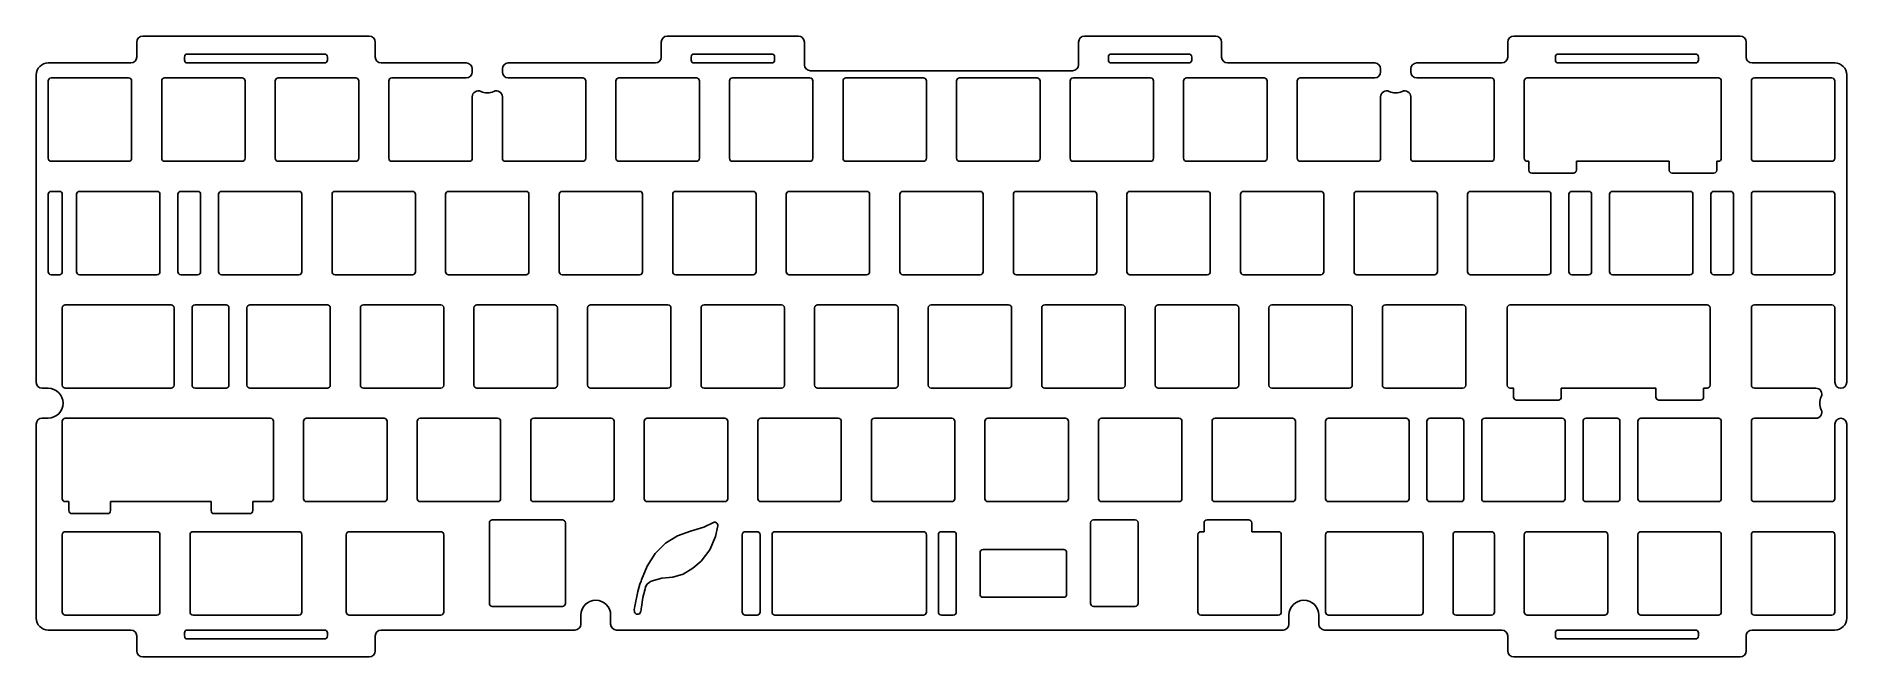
# Model space of a CAD drawing. Header units: millimetres. Extents: x 0 to 304, y -213 to -109.
import ezdxf

# ---------------------------------------------------------------- set-up
doc = ezdxf.new("R2010")
doc.units = ezdxf.units.MM

msp = doc.modelspace()

# ---------------------------------------------------------------- linework, layer by layer
at = {"color": 7, "linetype": 'Continuous', "lineweight": 25}
for p, q in [((55.87, -108.58), (17.87, -108.58)), ((127.87, -108.58), (105.87, -108.58)), ((197.87, -108.58), (175.87, -108.58)), ((285.87, -108.58), (247.87, -108.58)), ((16.87, -109.58), (16.87, -112.08)), ((24.87, -112.08), (24.87, -112.58)), ((48.37, -111.58), (25.37, -111.58)), ((48.87, -112.58), (48.87, -112.08)), ((56.87, -112.08), (56.87, -109.58)), ((104.87, -109.58), (104.87, -112.08)), ((109.87, -112.08), (109.87, -112.58)), ((123.37, -111.58), (110.37, -111.58)), ((123.87, -112.58), (123.87, -112.08)), ((128.87, -113.38), (128.87, -109.58)), ((174.87, -109.58), (174.87, -113.38)), ((179.87, -112.08), (179.87, -112.58)), ((193.37, -111.58), (180.37, -111.58)), ((193.87, -112.58), (193.87, -112.08)), ((198.87, -112.08), (198.87, -109.58)), ((246.87, -109.58), (246.87, -112.08)), ((254.87, -112.08), (254.87, -112.58)), ((278.37, -111.58), (255.37, -111.58)), ((278.87, -112.58), (278.87, -112.08)), ((286.87, -112.08), (286.87, -109.58)), ((0, -115.08), (0, -166.7)), ((15.87, -113.08), (2, -113.08)), ((25.37, -113.08), (48.37, -113.08)), ((72.15, -113.08), (57.87, -113.08)), ((73.15, -114.08), (73.15, -114.58)), ((78.2, -114.58), (78.2, -114.08)), ((103.87, -113.08), (79.2, -113.08)), ((110.37, -113.08), (123.37, -113.08)), ((173.87, -114.38), (129.87, -114.38)), ((180.37, -113.08), (193.37, -113.08)), ((224.55, -113.08), (199.87, -113.08)), ((225.55, -114.08), (225.55, -114.58)), ((230.6, -114.58), (230.6, -114.08)), ((245.87, -113.08), (231.6, -113.08)), ((255.37, -113.08), (278.37, -113.08)), ((301.75, -113.08), (287.87, -113.08)), ((303.75, -166.68), (303.75, -115.08)), ((2, -116.08), (2, -129.08)), ((15.5, -115.58), (2.5, -115.58)), ((16, -129.08), (16, -116.08)), ((21.05, -116.08), (21.05, -129.08)), ((34.55, -115.58), (21.55, -115.58)), ((35.05, -129.08), (35.05, -116.08)), ((40.1, -116.08), (40.1, -129.08)), ((53.6, -115.58), (40.6, -115.58)), ((54.1, -129.08), (54.1, -116.08)), ((59.15, -116.08), (59.15, -129.08)), ((72.15, -115.58), (59.65, -115.58)), ((91.7, -115.58), (79.2, -115.58)), ((92.2, -129.08), (92.2, -116.08)), ((97.25, -116.08), (97.25, -129.08)), ((110.75, -115.58), (97.75, -115.58)), ((111.25, -129.08), (111.25, -116.08)), ((116.3, -116.08), (116.3, -129.08)), ((129.8, -115.58), (116.8, -115.58)), ((130.3, -129.08), (130.3, -116.08)), ((135.35, -116.08), (135.35, -129.08)), ((148.85, -115.58), (135.85, -115.58)), ((149.35, -129.08), (149.35, -116.08)), ((154.4, -116.08), (154.4, -129.08)), ((167.9, -115.58), (154.9, -115.58)), ((168.4, -129.08), (168.4, -116.08)), ((173.45, -116.08), (173.45, -129.08)), ((186.95, -115.58), (173.95, -115.58)), ((187.45, -129.08), (187.45, -116.08)), ((192.5, -116.08), (192.5, -129.08)), ((206, -115.58), (193, -115.58)), ((206.5, -129.08), (206.5, -116.08)), ((211.55, -116.08), (211.55, -129.08)), ((224.55, -115.58), (212.05, -115.58)), ((244.1, -115.58), (231.6, -115.58)), ((244.6, -129.08), (244.6, -116.08)), ((249.65, -116.08), (249.65, -129.08)), ((282.2, -115.58), (250.15, -115.58)), ((282.7, -129.08), (282.7, -116.08)), ((287.75, -116.08), (287.75, -129.08)), ((301.25, -115.58), (288.25, -115.58)), ((301.75, -129.08), (301.75, -116.08)), ((73.15, -129.08), (73.15, -118.76)), ((78.2, -118.76), (78.2, -129.08)), ((225.55, -129.08), (225.55, -118.76)), ((230.6, -118.76), (230.6, -129.08)), ((2.5, -129.58), (15.5, -129.58)), ((21.55, -129.58), (34.55, -129.58)), ((40.6, -129.58), (53.6, -129.58)), ((59.65, -129.58), (72.65, -129.58)), ((78.7, -129.58), (91.7, -129.58)), ((97.75, -129.58), (110.75, -129.58)), ((116.8, -129.58), (129.8, -129.58)), ((135.85, -129.58), (148.85, -129.58)), ((154.9, -129.58), (167.9, -129.58)), ((173.95, -129.58), (186.95, -129.58)), ((193, -129.58), (206, -129.58)), ((212.05, -129.58), (225.05, -129.58)), ((231.1, -129.58), (244.1, -129.58)), ((250.15, -129.58), (250.4, -129.58)), ((250.4, -129.58), (250.4, -131.08)), ((258.4, -129.58), (273.95, -129.58)), ((258.4, -131.08), (258.4, -129.58)), ((273.95, -129.58), (273.95, -131.08)), ((281.95, -129.58), (282.2, -129.58)), ((281.95, -131.08), (281.95, -129.58)), ((288.25, -129.58), (301.25, -129.58)), ((250.9, -131.58), (257.9, -131.58)), ((274.45, -131.58), (281.45, -131.58)), ((2, -135.13), (2, -148.13)), ((3.88, -134.63), (2.5, -134.63)), ((4.38, -148.13), (4.38, -135.13)), ((6.76, -135.13), (6.76, -148.13)), ((20.26, -134.63), (7.26, -134.63)), ((20.76, -148.13), (20.76, -135.13)), ((23.76, -148.13), (23.76, -135.13)), ((27.08, -134.63), (24.26, -134.63)), ((27.58, -135.13), (27.58, -148.13)), ((30.58, -135.13), (30.58, -148.13)), ((44.07, -134.63), (31.08, -134.63)), ((44.57, -148.13), (44.57, -135.13)), ((49.63, -135.13), (49.63, -148.13)), ((63.12, -134.63), (50.13, -134.63)), ((63.62, -148.13), (63.62, -135.13)), ((68.68, -135.13), (68.68, -148.13)), ((82.17, -134.63), (69.18, -134.63)), ((82.67, -148.13), (82.67, -135.13)), ((87.73, -135.13), (87.73, -148.13)), ((101.22, -134.63), (88.23, -134.63)), ((101.72, -148.13), (101.72, -135.13)), ((106.78, -135.13), (106.78, -148.13)), ((120.27, -134.63), (107.28, -134.63)), ((120.77, -148.13), (120.77, -135.13)), ((125.83, -135.13), (125.83, -148.13)), ((139.32, -134.63), (126.33, -134.63)), ((139.82, -148.13), (139.82, -135.13)), ((144.88, -135.13), (144.88, -148.13)), ((158.37, -134.63), (145.38, -134.63)), ((158.87, -148.13), (158.87, -135.13)), ((163.93, -135.13), (163.93, -148.13)), ((177.42, -134.63), (164.43, -134.63)), ((177.92, -148.13), (177.92, -135.13)), ((182.98, -135.13), (182.98, -148.13)), ((196.47, -134.63), (183.48, -134.63)), ((196.97, -148.13), (196.97, -135.13)), ((202.03, -135.13), (202.03, -148.13)), ((215.52, -134.63), (202.53, -134.63)), ((216.02, -148.13), (216.02, -135.13)), ((221.08, -135.13), (221.08, -148.13)), ((234.57, -134.63), (221.58, -134.63)), ((235.07, -148.13), (235.07, -135.13)), ((240.13, -135.13), (240.13, -148.13)), ((253.62, -134.63), (240.63, -134.63)), ((254.12, -148.13), (254.12, -135.13)), ((257.12, -148.13), (257.12, -135.13)), ((260.94, -135.13), (260.94, -148.13)), ((263.94, -135.13), (263.94, -148.13)), ((277.44, -134.63), (264.44, -134.63)), ((277.94, -135.13), (277.94, -148.13)), ((280.94, -135.13), (280.94, -148.13)), ((284.75, -135.13), (284.75, -148.13)), ((287.75, -135.13), (287.75, -148.13)), ((301.25, -134.63), (288.25, -134.63)), ((301.75, -148.13), (301.75, -135.13)), ((2.5, -148.63), (3.88, -148.63)), ((7.26, -148.63), (20.26, -148.63)), ((24.26, -148.63), (27.08, -148.63)), ((31.08, -148.63), (44.07, -148.63)), ((50.13, -148.63), (63.12, -148.63)), ((69.18, -148.63), (82.17, -148.63)), ((88.23, -148.63), (101.22, -148.63)), ((107.28, -148.63), (120.27, -148.63)), ((126.33, -148.63), (139.32, -148.63)), ((145.38, -148.63), (158.37, -148.63)), ((164.43, -148.63), (177.42, -148.63)), ((183.48, -148.63), (196.47, -148.63)), ((202.53, -148.63), (215.52, -148.63)), ((221.58, -148.63), (234.57, -148.63)), ((240.63, -148.63), (253.62, -148.63)), ((264.44, -148.63), (277.44, -148.63)), ((288.25, -148.63), (301.25, -148.63)), ((4.38, -154.18), (4.38, -167.18)), ((22.64, -153.68), (4.88, -153.68)), ((23.14, -167.18), (23.14, -154.18)), ((26.14, -154.18), (26.14, -167.18)), ((32.34, -154.18), (32.34, -167.18)), ((35.34, -154.18), (35.34, -167.18)), ((48.84, -153.68), (35.84, -153.68)), ((49.34, -167.18), (49.34, -154.18)), ((54.39, -154.18), (54.39, -167.18)), ((67.89, -153.68), (54.89, -153.68)), ((68.39, -167.18), (68.39, -154.18)), ((73.44, -154.18), (73.44, -167.18)), ((86.94, -153.68), (73.94, -153.68)), ((87.44, -167.18), (87.44, -154.18)), ((92.49, -154.18), (92.49, -167.18)), ((105.99, -153.68), (92.99, -153.68)), ((106.49, -167.18), (106.49, -154.18)), ((111.54, -154.18), (111.54, -167.18)), ((125.04, -153.68), (112.04, -153.68)), ((125.54, -167.18), (125.54, -154.18)), ((130.59, -154.18), (130.59, -167.18)), ((144.09, -153.68), (131.09, -153.68)), ((144.59, -167.18), (144.59, -154.18)), ((149.64, -154.18), (149.64, -167.18)), ((163.14, -153.68), (150.14, -153.68)), ((163.64, -167.18), (163.64, -154.18)), ((168.69, -154.18), (168.69, -167.18)), ((182.19, -153.68), (169.19, -153.68)), ((182.69, -167.18), (182.69, -154.18)), ((187.74, -154.18), (187.74, -167.18)), ((201.24, -153.68), (188.24, -153.68)), ((201.74, -167.18), (201.74, -154.18)), ((206.79, -154.18), (206.79, -167.18)), ((220.29, -153.68), (207.29, -153.68)), ((220.79, -167.18), (220.79, -154.18)), ((225.84, -154.18), (225.84, -167.18)), ((239.34, -153.68), (226.34, -153.68)), ((239.84, -167.18), (239.84, -154.18)), ((287.75, -154.18), (287.75, -167.18)), ((301.25, -153.68), (288.25, -153.68)), ((301.75, -166.68), (301.75, -154.18)), ((2, -167.7), (1, -167.7)), ((4.88, -167.68), (22.64, -167.68)), ((35.84, -167.68), (48.84, -167.68)), ((54.89, -167.68), (67.89, -167.68)), ((73.94, -167.68), (86.94, -167.68)), ((92.99, -167.68), (105.99, -167.68)), ((112.04, -167.68), (125.04, -167.68)), ((131.09, -167.68), (144.09, -167.68)), ((150.14, -167.68), (163.14, -167.68)), ((169.19, -167.68), (182.19, -167.68)), ((188.24, -167.68), (201.24, -167.68)), ((207.29, -167.68), (220.29, -167.68)), ((226.34, -167.68), (239.34, -167.68)), ((288.25, -167.68), (298.57, -167.68)), ((1, -172.7), (2, -172.7)), ((39.31, -172.73), (4.88, -172.73)), ((58.36, -172.73), (45.36, -172.73)), ((77.41, -172.73), (64.41, -172.73)), ((96.46, -172.73), (83.46, -172.73)), ((115.51, -172.73), (102.51, -172.73)), ((134.56, -172.73), (121.56, -172.73)), ((153.61, -172.73), (140.61, -172.73)), ((172.66, -172.73), (159.66, -172.73)), ((191.71, -172.73), (178.71, -172.73)), ((210.76, -172.73), (197.76, -172.73)), ((229.81, -172.73), (216.81, -172.73)), ((256.01, -172.73), (243.01, -172.73)), ((282.2, -172.73), (269.2, -172.73)), ((298.57, -172.73), (288.25, -172.73)), ((0, -173.7), (0, -206.28)), ((4.38, -173.23), (4.38, -186.23)), ((39.81, -186.23), (39.81, -173.23)), ((44.86, -173.23), (44.86, -186.23)), ((58.86, -186.23), (58.86, -173.23)), ((63.91, -173.23), (63.91, -186.23)), ((77.91, -186.23), (77.91, -173.23)), ((82.96, -173.23), (82.96, -186.23)), ((96.96, -186.23), (96.96, -173.23)), ((102.01, -173.23), (102.01, -186.23)), ((116.01, -186.23), (116.01, -173.23)), ((121.06, -173.23), (121.06, -186.23)), ((135.06, -186.23), (135.06, -173.23)), ((140.11, -173.23), (140.11, -186.23)), ((154.11, -186.23), (154.11, -173.23)), ((159.16, -173.23), (159.16, -186.23)), ((173.16, -186.23), (173.16, -173.23)), ((178.21, -173.23), (178.21, -186.23)), ((192.21, -186.23), (192.21, -173.23)), ((197.26, -173.23), (197.26, -186.23)), ((211.26, -186.23), (211.26, -173.23)), ((216.31, -173.23), (216.31, -186.23)), ((230.31, -186.23), (230.31, -173.23)), ((233.31, -186.23), (233.31, -173.23)), ((239.51, -173.23), (239.51, -186.23)), ((242.51, -173.23), (242.51, -186.23)), ((256.51, -186.23), (256.51, -173.23)), ((259.51, -186.23), (259.51, -173.23)), ((265.7, -173.23), (265.7, -186.23)), ((268.7, -173.23), (268.7, -186.23)), ((282.7, -186.23), (282.7, -173.23)), ((287.75, -173.23), (287.75, -186.23)), ((301.75, -186.23), (301.75, -173.73)), ((303.75, -206.28), (303.75, -173.73)), ((4.88, -186.73), (5.47, -186.73)), ((5.47, -186.73), (5.47, -188.23)), ((12.47, -186.73), (29.34, -186.73)), ((12.47, -188.23), (12.47, -186.73)), ((29.34, -186.73), (29.34, -188.23)), ((36.34, -186.73), (39.31, -186.73)), ((36.34, -188.23), (36.34, -186.73)), ((45.36, -186.73), (58.36, -186.73)), ((64.41, -186.73), (77.41, -186.73)), ((83.46, -186.73), (96.46, -186.73)), ((102.51, -186.73), (115.51, -186.73)), ((121.56, -186.73), (134.56, -186.73)), ((140.61, -186.73), (153.61, -186.73)), ((159.66, -186.73), (172.66, -186.73)), ((178.71, -186.73), (191.71, -186.73)), ((197.76, -186.73), (210.76, -186.73)), ((216.81, -186.73), (229.81, -186.73)), ((243.01, -186.73), (256.01, -186.73)), ((269.2, -186.73), (282.2, -186.73)), ((288.25, -186.73), (301.25, -186.73)), ((5.97, -188.73), (11.97, -188.73)), ((29.84, -188.73), (35.84, -188.73)), ((76.02, -190.28), (76.02, -203.81)), ((88.28, -189.78), (76.52, -189.78)), ((88.78, -203.81), (88.78, -190.28)), ((112, -191.01), (109.75, -191.66)), ((113.63, -190.24), (112, -191.01)), ((113.97, -192.58), (114.33, -190.79)), ((176.87, -190.28), (176.87, -203.81)), ((184.37, -189.78), (177.37, -189.78)), ((184.87, -203.81), (184.87, -190.28)), ((195.92, -190.28), (195.92, -191.78)), ((203.42, -189.78), (196.42, -189.78)), ((203.92, -191.78), (203.92, -190.28)), ((4.38, -192.28), (4.38, -205.28)), ((20.26, -191.78), (4.88, -191.78)), ((20.76, -205.28), (20.76, -192.28)), ((25.81, -192.28), (25.81, -205.28)), ((44.07, -191.78), (26.31, -191.78)), ((44.57, -205.28), (44.57, -192.28)), ((52.01, -192.28), (52.01, -205.28)), ((67.89, -191.78), (52.51, -191.78)), ((68.39, -205.28), (68.39, -192.28)), ((105.57, -193.68), (103.82, -195.42)), ((107.56, -192.44), (105.57, -193.68)), ((109.75, -191.66), (107.56, -192.44)), ((112.99, -194.8), (113.97, -192.58)), ((118.44, -192.28), (118.44, -205.28)), ((121.44, -192.28), (121.44, -205.28)), ((123.44, -192.28), (123.44, -205.28)), ((148.85, -191.78), (123.94, -191.78)), ((149.35, -205.28), (149.35, -192.28)), ((151.35, -205.28), (151.35, -192.28)), ((154.35, -205.28), (154.35, -192.28)), ((194.88, -192.28), (194.88, -205.28)), ((195.92, -191.78), (195.38, -191.78)), ((208.38, -191.78), (203.92, -191.78)), ((208.88, -205.28), (208.88, -192.28)), ((216.31, -192.28), (216.31, -205.28)), ((232.19, -191.78), (216.81, -191.78)), ((232.69, -205.28), (232.69, -192.28)), ((237.69, -205.28), (237.69, -192.28)), ((244.65, -192.28), (244.65, -205.28)), ((249.65, -192.28), (249.65, -205.28)), ((263.15, -191.78), (250.15, -191.78)), ((263.65, -205.28), (263.65, -192.28)), ((268.7, -192.28), (268.7, -205.28)), ((282.2, -191.78), (269.2, -191.78)), ((282.7, -205.28), (282.7, -192.28)), ((287.75, -192.28), (287.75, -205.28)), ((301.25, -191.78), (288.25, -191.78)), ((301.75, -205.28), (301.75, -192.28)), ((103.82, -195.42), (102.52, -197.54)), ((110.14, -197.92), (111.53, -196.72)), ((111.53, -196.72), (112.99, -194.8)), ((158.35, -202.28), (158.35, -195.28)), ((172.87, -195.28), (172.87, -202.28)), ((102.52, -197.54), (101.52, -199.86)), ((103.19, -200.06), (104.97, -199.59)), ((104.97, -199.59), (106.8, -199.42)), ((106.8, -199.42), (108.55, -198.88)), ((108.55, -198.88), (110.14, -197.92)), ((100.6, -203.4), (100.53, -203.76)), ((100.68, -202.91), (100.6, -203.4)), ((100.93, -201.82), (100.68, -202.91)), ((101.28, -200.59), (100.93, -201.82)), ((101.52, -204.46), (101.75, -202.84)), ((101.75, -202.84), (102.14, -201.34)), ((4.88, -205.78), (20.26, -205.78)), ((26.31, -205.78), (44.07, -205.78)), ((52.51, -205.78), (67.89, -205.78)), ((76.52, -204.31), (88.28, -204.31)), ((91.37, -205.78), (91.37, -207.28)), ((96.37, -207.28), (96.37, -205.78)), ((100.36, -204.6), (100.34, -204.86)), ((100.34, -204.86), (100.39, -205.22)), ((100.42, -204.27), (100.36, -204.6)), ((123.94, -205.78), (148.85, -205.78)), ((177.37, -204.31), (184.37, -204.31)), ((195.38, -205.78), (208.38, -205.78)), ((210.17, -205.78), (210.17, -207.28)), ((215.17, -207.28), (215.17, -205.78)), ((216.81, -205.78), (232.19, -205.78)), ((250.15, -205.78), (263.15, -205.78)), ((269.2, -205.78), (282.2, -205.78)), ((288.25, -205.78), (301.25, -205.78)), ((2, -208.28), (15.87, -208.28)), ((16.87, -209.28), (16.87, -211.78)), ((24.87, -208.78), (24.87, -209.28)), ((48.37, -208.28), (25.37, -208.28)), ((48.87, -209.28), (48.87, -208.78)), ((56.87, -211.78), (56.87, -209.28)), ((57.87, -208.28), (90.37, -208.28)), ((97.37, -208.28), (130.87, -208.28)), ((172.87, -208.28), (209.17, -208.28)), ((216.17, -208.28), (245.87, -208.28)), ((246.87, -209.28), (246.87, -211.78)), ((254.87, -208.78), (254.87, -209.28)), ((278.37, -208.28), (255.37, -208.28)), ((278.87, -209.28), (278.87, -208.78)), ((286.87, -211.78), (286.87, -209.28)), ((287.87, -208.28), (301.75, -208.28)), ((25.37, -209.78), (48.37, -209.78)), ((255.37, -209.78), (278.37, -209.78)), ((17.87, -212.78), (55.87, -212.78)), ((247.87, -212.78), (285.87, -212.78))]:
    msp.add_line(p, q, dxfattribs=at)
for p, q in [((257.62, -134.63), (260.44, -134.63)), ((281.44, -134.63), (284.25, -134.63)), ((257.62, -148.63), (260.44, -148.63)), ((284.25, -148.63), (281.44, -148.63)), ((26.64, -153.68), (31.84, -153.68)), ((26.64, -167.68), (31.84, -167.68)), ((233.81, -172.73), (239.01, -172.73)), ((265.2, -172.73), (260.01, -172.73)), ((239.01, -186.73), (233.81, -186.73)), ((260.01, -186.73), (265.2, -186.73)), ((120.94, -191.78), (118.94, -191.78)), ((151.85, -191.78), (153.85, -191.78)), ((238.19, -191.78), (244.15, -191.78)), ((158.85, -194.78), (172.37, -194.78)), ((158.85, -202.78), (172.37, -202.78)), ((120.94, -205.78), (118.94, -205.78)), ((151.85, -205.78), (153.85, -205.78)), ((238.19, -205.78), (244.15, -205.78)), ((172.87, -208.28), (130.87, -208.28))]:
    msp.add_line(p, q)
msp.add_lwpolyline([(255.86, -169.18), (255.86, -167.68), (271.73, -167.68), (271.73, -169.18, 0.414214), (272.23, -169.68), (279.23, -169.68, 0.414214), (279.73, -169.18), (279.73, -167.68), (280.32, -167.68, 0.414214), (280.82, -167.18), (280.82, -154.18, 0.414214), (280.32, -153.68), (247.27, -153.68, 0.414214), (246.77, -154.18), (246.77, -167.18, 0.414214), (247.27, -167.68), (247.86, -167.68), (247.86, -169.18, 0.414214), (248.36, -169.68), (255.36, -169.68, 0.414214)], format="xyb", close=True)
for centre, radius, start, end in [((17.87, -109.58), 1, 90, 180), ((55.87, -109.58), 1, 0, 90), ((105.87, -109.58), 1, 90, 180), ((127.87, -109.58), 1, 0, 90), ((175.87, -109.58), 1, 90, 180), ((197.87, -109.58), 1, 0, 90), ((247.87, -109.58), 1, 90, 180), ((285.87, -109.58), 1, 0, 90), ((15.87, -112.08), 1, 270, 0), ((25.37, -112.08), 0.5, 90, 180), ((48.37, -112.08), 0.5, 0, 90), ((57.87, -112.08), 1, 180, 270), ((103.87, -112.08), 1, 270, 0), ((110.37, -112.08), 0.5, 90, 180), ((123.37, -112.08), 0.5, 0, 90), ((180.37, -112.08), 0.5, 90, 180), ((193.37, -112.08), 0.5, 0, 90), ((199.87, -112.08), 1, 180, 270), ((245.87, -112.08), 1, 270, 0), ((255.37, -112.08), 0.5, 90, 180), ((278.37, -112.08), 0.5, 0, 90), ((287.87, -112.08), 1, 180, 270), ((2, -115.08), 2, 90, 180), ((25.37, -112.58), 0.5, 180, 270), ((48.37, -112.58), 0.5, 270, 0), ((72.15, -114.08), 1, 0, 90), ((72.15, -114.58), 1, 270, 0), ((79.2, -114.08), 1, 90, 180), ((79.2, -114.58), 1, 180, 270), ((110.37, -112.58), 0.5, 180, 270), ((123.37, -112.58), 0.5, 270, 0), ((129.87, -113.38), 1, 180, 270), ((173.87, -113.38), 1, 270, 0), ((180.37, -112.58), 0.5, 180, 270), ((193.37, -112.58), 0.5, 270, 0), ((224.55, -114.08), 1, 0, 90), ((224.55, -114.58), 1, 270, 0), ((231.6, -114.08), 1, 90, 180), ((231.6, -114.58), 1, 180, 270), ((255.37, -112.58), 0.5, 180, 270), ((278.37, -112.58), 0.5, 270, 0), ((301.75, -115.08), 2, 0, 90), ((2.5, -116.08), 0.5, 90, 180), ((15.5, -116.08), 0.5, 0, 90), ((21.55, -116.08), 0.5, 90, 180), ((34.55, -116.08), 0.5, 0, 90), ((40.6, -116.08), 0.5, 90, 180), ((53.6, -116.08), 0.5, 0, 90), ((59.65, -116.08), 0.5, 90, 180), ((74.15, -118.76), 1, 64.1629, 180), ((75.67, -115.61), 2.5, 244.1629, 295.8371), ((77.2, -118.76), 1, 0, 115.8371), ((91.7, -116.08), 0.5, 0, 90), ((97.75, -116.08), 0.5, 90, 180), ((110.75, -116.08), 0.5, 0, 90), ((116.8, -116.08), 0.5, 90, 180), ((129.8, -116.08), 0.5, 0, 90), ((135.85, -116.08), 0.5, 90, 180), ((148.85, -116.08), 0.5, 0, 90), ((154.9, -116.08), 0.5, 90, 180), ((167.9, -116.08), 0.5, 0, 90), ((173.95, -116.08), 0.5, 90, 180), ((186.95, -116.08), 0.5, 0, 90), ((193, -116.08), 0.5, 90, 180), ((206, -116.08), 0.5, 0, 90), ((212.05, -116.08), 0.5, 90, 180), ((226.55, -118.76), 1, 64.1602, 180), ((228.07, -115.61), 2.5, 244.1602, 295.8398), ((229.6, -118.76), 1, 0, 115.8398), ((244.1, -116.08), 0.5, 0, 90), ((250.15, -116.08), 0.5, 90, 180), ((282.2, -116.08), 0.5, 0, 90), ((288.25, -116.08), 0.5, 90, 180), ((301.25, -116.08), 0.5, 0, 90), ((2.5, -129.08), 0.5, 180, 270), ((15.5, -129.08), 0.5, 270, 0), ((21.55, -129.08), 0.5, 180, 270), ((34.55, -129.08), 0.5, 270, 0), ((40.6, -129.08), 0.5, 180, 270), ((53.6, -129.08), 0.5, 270, 0), ((59.65, -129.08), 0.5, 180, 270), ((72.65, -129.08), 0.5, 270, 0), ((78.7, -129.08), 0.5, 180, 270), ((91.7, -129.08), 0.5, 270, 0), ((97.75, -129.08), 0.5, 180, 270), ((110.75, -129.08), 0.5, 270, 0), ((116.8, -129.08), 0.5, 180, 270), ((129.8, -129.08), 0.5, 270, 0), ((135.85, -129.08), 0.5, 180, 270), ((148.85, -129.08), 0.5, 270, 0), ((154.9, -129.08), 0.5, 180, 270), ((167.9, -129.08), 0.5, 270, 0), ((173.95, -129.08), 0.5, 180, 270), ((186.95, -129.08), 0.5, 270, 0), ((193, -129.08), 0.5, 180, 270), ((206, -129.08), 0.5, 270, 0), ((212.05, -129.08), 0.5, 180, 270), ((225.05, -129.08), 0.5, 270, 0), ((231.1, -129.08), 0.5, 180, 270), ((244.1, -129.08), 0.5, 270, 0), ((250.15, -129.08), 0.5, 180, 270), ((282.2, -129.08), 0.5, 270, 0), ((288.25, -129.08), 0.5, 180, 270), ((301.25, -129.08), 0.5, 270, 0), ((250.9, -131.08), 0.5, 180, 270), ((257.9, -131.08), 0.5, 270, 0), ((274.45, -131.08), 0.5, 180, 270), ((281.45, -131.08), 0.5, 270, 0), ((2.5, -135.13), 0.5, 90, 180), ((3.88, -135.13), 0.5, 0, 90), ((7.26, -135.13), 0.5, 90, 180), ((20.26, -135.13), 0.5, 0, 90), ((24.26, -135.13), 0.5, 90, 180), ((27.08, -135.13), 0.5, 0, 90), ((31.08, -135.13), 0.5, 90, 180), ((44.07, -135.13), 0.5, 0, 90), ((50.13, -135.13), 0.5, 90, 180), ((63.12, -135.13), 0.5, 0, 90), ((69.18, -135.13), 0.5, 90, 180), ((82.17, -135.13), 0.5, 0, 90), ((88.23, -135.13), 0.5, 90, 180), ((101.22, -135.13), 0.5, 0, 90), ((107.28, -135.13), 0.5, 90, 180), ((120.27, -135.13), 0.5, 0, 90), ((126.33, -135.13), 0.5, 90, 180), ((139.32, -135.13), 0.5, 0, 90), ((145.38, -135.13), 0.5, 90, 180), ((158.37, -135.13), 0.5, 0, 90), ((164.43, -135.13), 0.5, 90, 180), ((177.42, -135.13), 0.5, 0, 90), ((183.48, -135.13), 0.5, 90, 180), ((196.47, -135.13), 0.5, 0, 90), ((202.53, -135.13), 0.5, 90, 180), ((215.52, -135.13), 0.5, 0, 90), ((221.58, -135.13), 0.5, 90, 180), ((234.57, -135.13), 0.5, 0, 90), ((240.63, -135.13), 0.5, 90, 180), ((253.62, -135.13), 0.5, 0, 90), ((264.44, -135.13), 0.5, 90, 180), ((277.44, -135.13), 0.5, 0, 90), ((288.25, -135.13), 0.5, 90, 180), ((301.25, -135.13), 0.5, 0, 90), ((2.5, -148.13), 0.5, 180, 270), ((3.88, -148.13), 0.5, 270, 0), ((7.26, -148.13), 0.5, 180, 270), ((20.26, -148.13), 0.5, 270, 0), ((24.26, -148.13), 0.5, 180, 270), ((27.08, -148.13), 0.5, 270, 0), ((31.08, -148.13), 0.5, 180, 270), ((44.07, -148.13), 0.5, 270, 0), ((50.13, -148.13), 0.5, 180, 270), ((63.12, -148.13), 0.5, 270, 0), ((69.18, -148.13), 0.5, 180, 270), ((82.17, -148.13), 0.5, 270, 0), ((88.23, -148.13), 0.5, 180, 270), ((101.22, -148.13), 0.5, 270, 0), ((107.28, -148.13), 0.5, 180, 270), ((120.27, -148.13), 0.5, 270, 0), ((126.33, -148.13), 0.5, 180, 270), ((139.32, -148.13), 0.5, 270, 0), ((145.38, -148.13), 0.5, 180, 270), ((158.37, -148.13), 0.5, 270, 0), ((164.43, -148.13), 0.5, 180, 270), ((177.42, -148.13), 0.5, 270, 0), ((183.48, -148.13), 0.5, 180, 270), ((196.47, -148.13), 0.5, 270, 0), ((202.53, -148.13), 0.5, 180, 270), ((215.52, -148.13), 0.5, 270, 0), ((221.58, -148.13), 0.5, 180, 270), ((234.57, -148.13), 0.5, 270, 0), ((240.63, -148.13), 0.5, 180, 270), ((253.62, -148.13), 0.5, 270, 0), ((264.44, -148.13), 0.5, 180, 270), ((277.44, -148.13), 0.5, 270, 0), ((288.25, -148.13), 0.5, 180, 270), ((301.25, -148.13), 0.5, 270, 0), ((4.88, -154.18), 0.5, 90, 180), ((22.64, -154.18), 0.5, 0, 90), ((35.84, -154.18), 0.5, 90, 180), ((48.84, -154.18), 0.5, 0, 90), ((54.89, -154.18), 0.5, 90, 180), ((67.89, -154.18), 0.5, 0, 90), ((73.94, -154.18), 0.5, 90, 180), ((86.94, -154.18), 0.5, 0, 90), ((92.99, -154.18), 0.5, 90, 180), ((105.99, -154.18), 0.5, 0, 90), ((112.04, -154.18), 0.5, 90, 180), ((125.04, -154.18), 0.5, 0, 90), ((131.09, -154.18), 0.5, 90, 180), ((144.09, -154.18), 0.5, 0, 90), ((150.14, -154.18), 0.5, 90, 180), ((163.14, -154.18), 0.5, 0, 90), ((169.19, -154.18), 0.5, 90, 180), ((182.19, -154.18), 0.5, 0, 90), ((188.24, -154.18), 0.5, 90, 180), ((201.24, -154.18), 0.5, 0, 90), ((207.29, -154.18), 0.5, 90, 180), ((220.29, -154.18), 0.5, 0, 90), ((226.34, -154.18), 0.5, 90, 180), ((239.34, -154.18), 0.5, 0, 90), ((288.25, -154.18), 0.5, 90, 180), ((301.25, -154.18), 0.5, 0, 90), ((1, -166.7), 1, 180, 270), ((302.75, -166.68), 1, 180, 0), ((2, -170.2), 2.5, 270, 90), ((4.88, -167.18), 0.5, 180, 270), ((22.64, -167.18), 0.5, 270, 0), ((35.84, -167.18), 0.5, 180, 270), ((48.84, -167.18), 0.5, 270, 0), ((54.89, -167.18), 0.5, 180, 270), ((67.89, -167.18), 0.5, 270, 0), ((73.94, -167.18), 0.5, 180, 270), ((86.94, -167.18), 0.5, 270, 0), ((92.99, -167.18), 0.5, 180, 270), ((105.99, -167.18), 0.5, 270, 0), ((112.04, -167.18), 0.5, 180, 270), ((125.04, -167.18), 0.5, 270, 0), ((131.09, -167.18), 0.5, 180, 270), ((144.09, -167.18), 0.5, 270, 0), ((150.14, -167.18), 0.5, 180, 270), ((163.14, -167.18), 0.5, 270, 0), ((169.19, -167.18), 0.5, 180, 270), ((182.19, -167.18), 0.5, 270, 0), ((188.24, -167.18), 0.5, 180, 270), ((201.24, -167.18), 0.5, 270, 0), ((207.29, -167.18), 0.5, 180, 270), ((220.29, -167.18), 0.5, 270, 0), ((226.34, -167.18), 0.5, 180, 270), ((239.34, -167.18), 0.5, 270, 0), ((288.25, -167.18), 0.5, 180, 270), ((298.57, -168.68), 1, 334.162, 90), ((301.72, -170.2), 2.5, 154.162, 205.838), ((1, -173.7), 1, 90, 180), ((4.88, -173.23), 0.5, 90, 180), ((39.31, -173.23), 0.5, 0, 90), ((45.36, -173.23), 0.5, 90, 180), ((58.36, -173.23), 0.5, 0, 90), ((64.41, -173.23), 0.5, 90, 180), ((77.41, -173.23), 0.5, 0, 90), ((83.46, -173.23), 0.5, 90, 180), ((96.46, -173.23), 0.5, 0, 90), ((102.51, -173.23), 0.5, 90, 180), ((115.51, -173.23), 0.5, 0, 90), ((121.56, -173.23), 0.5, 90, 180), ((134.56, -173.23), 0.5, 0, 90), ((140.61, -173.23), 0.5, 90, 180), ((153.61, -173.23), 0.5, 0, 90), ((159.66, -173.23), 0.5, 90, 180), ((172.66, -173.23), 0.5, 0, 90), ((178.71, -173.23), 0.5, 90, 180), ((191.71, -173.23), 0.5, 0, 90), ((197.76, -173.23), 0.5, 90, 180), ((210.76, -173.23), 0.5, 0, 90), ((216.81, -173.23), 0.5, 90, 180), ((229.81, -173.23), 0.5, 0, 90), ((243.01, -173.23), 0.5, 90, 180), ((256.01, -173.23), 0.5, 0, 90), ((269.2, -173.23), 0.5, 90, 180), ((282.2, -173.23), 0.5, 0, 90), ((288.25, -173.23), 0.5, 90, 180), ((298.57, -171.73), 1, 270, 25.838), ((302.75, -173.73), 1, 0, 180), ((4.88, -186.23), 0.5, 180, 270), ((5.97, -188.23), 0.5, 180, 270), ((11.97, -188.23), 0.5, 270, 0), ((29.84, -188.23), 0.5, 180, 270), ((35.84, -188.23), 0.5, 270, 0), ((39.31, -186.23), 0.5, 270, 0), ((45.36, -186.23), 0.5, 180, 270), ((58.36, -186.23), 0.5, 270, 0), ((64.41, -186.23), 0.5, 180, 270), ((77.41, -186.23), 0.5, 270, 0), ((83.46, -186.23), 0.5, 180, 270), ((96.46, -186.23), 0.5, 270, 0), ((102.51, -186.23), 0.5, 180, 270), ((115.51, -186.23), 0.5, 270, 0), ((121.56, -186.23), 0.5, 180, 270), ((134.56, -186.23), 0.5, 270, 0), ((140.61, -186.23), 0.5, 180, 270), ((153.61, -186.23), 0.5, 270, 0), ((159.66, -186.23), 0.5, 180, 270), ((172.66, -186.23), 0.5, 270, 0), ((178.71, -186.23), 0.5, 180, 270), ((191.71, -186.23), 0.5, 270, 0), ((197.76, -186.23), 0.5, 180, 270), ((210.76, -186.23), 0.5, 270, 0), ((216.81, -186.23), 0.5, 180, 270), ((229.81, -186.23), 0.5, 270, 0), ((243.01, -186.23), 0.5, 180, 270), ((256.01, -186.23), 0.5, 270, 0), ((269.2, -186.23), 0.5, 180, 270), ((282.2, -186.23), 0.5, 270, 0), ((288.25, -186.23), 0.5, 180, 270), ((301.25, -186.23), 0.5, 270, 0), ((76.52, -190.28), 0.5, 90, 180), ((88.28, -190.28), 0.5, 0, 90), ((113.84, -190.69), 0.5, 348.4869, 115.2302), ((177.37, -190.28), 0.5, 90, 180), ((184.37, -190.28), 0.5, 0, 90), ((196.42, -190.28), 0.5, 90, 180), ((203.42, -190.28), 0.5, 0, 90), ((4.88, -192.28), 0.5, 90, 180), ((20.26, -192.28), 0.5, 0, 90), ((26.31, -192.28), 0.5, 90, 180), ((44.07, -192.28), 0.5, 0, 90), ((52.51, -192.28), 0.5, 90, 180), ((67.89, -192.28), 0.5, 0, 90), ((123.94, -192.28), 0.5, 90, 180), ((148.85, -192.28), 0.5, 0, 90), ((195.38, -192.28), 0.5, 90, 180), ((208.38, -192.28), 0.5, 0, 90), ((216.81, -192.28), 0.5, 90, 180), ((232.19, -192.28), 0.5, 0, 90), ((250.15, -192.28), 0.5, 90, 180), ((263.15, -192.28), 0.5, 0, 90), ((269.2, -192.28), 0.5, 90, 180), ((282.2, -192.28), 0.5, 0, 90), ((288.25, -192.28), 0.5, 90, 180), ((301.25, -192.28), 0.5, 0, 90), ((93.93, -197.69), 7.9, 338.4042, 344.0096), ((104.05, -201.84), 1.98, 115.8621, 165.2517), ((93.87, -205.78), 2.5, 0, 180), ((212.67, -205.78), 2.5, 0, 180), ((2, -206.28), 2, 180, 270), ((4.88, -205.28), 0.5, 180, 270), ((20.26, -205.28), 0.5, 270, 0), ((26.31, -205.28), 0.5, 180, 270), ((44.07, -205.28), 0.5, 270, 0), ((52.51, -205.28), 0.5, 180, 270), ((67.89, -205.28), 0.5, 270, 0), ((76.52, -203.81), 0.5, 180, 270), ((88.28, -203.81), 0.5, 270, 0), ((100.89, -205.15), 0.5, 188.5252, 337.7121), ((97.52, -203.4), 3.03, 343.41, 353.1375), ((99.22, -204.46), 2.3, 337.7121, 0.0749), ((123.94, -205.28), 0.5, 180, 270), ((148.85, -205.28), 0.5, 270, 0), ((177.37, -203.81), 0.5, 180, 270), ((184.37, -203.81), 0.5, 270, 0), ((195.38, -205.28), 0.5, 180, 270), ((208.38, -205.28), 0.5, 270, 0), ((216.81, -205.28), 0.5, 180, 270), ((232.19, -205.28), 0.5, 270, 0), ((250.15, -205.28), 0.5, 180, 270), ((263.15, -205.28), 0.5, 270, 0), ((269.2, -205.28), 0.5, 180, 270), ((282.2, -205.28), 0.5, 270, 0), ((288.25, -205.28), 0.5, 180, 270), ((301.25, -205.28), 0.5, 270, 0), ((301.75, -206.28), 2, 270, 0), ((15.87, -209.28), 1, 0, 90), ((25.37, -208.78), 0.5, 90, 180), ((25.37, -209.28), 0.5, 180, 270), ((48.37, -208.78), 0.5, 0, 90), ((48.37, -209.28), 0.5, 270, 0), ((57.87, -209.28), 1, 90, 180), ((90.37, -207.28), 1, 270, 0), ((97.37, -207.28), 1, 180, 270), ((209.17, -207.28), 1, 270, 0), ((216.17, -207.28), 1, 180, 270), ((245.87, -209.28), 1, 0, 90), ((255.37, -208.78), 0.5, 90, 180), ((255.37, -209.28), 0.5, 180, 270), ((278.37, -208.78), 0.5, 0, 90), ((278.37, -209.28), 0.5, 270, 0), ((287.87, -209.28), 1, 90, 180), ((17.87, -211.78), 1, 180, 270), ((55.87, -211.78), 1, 270, 0), ((247.87, -211.78), 1, 180, 270), ((285.87, -211.78), 1, 270, 0)]:
    msp.add_arc(centre, radius, start, end, dxfattribs=at)
for centre, start, end in [((257.62, -135.13), 90, 180), ((281.44, -135.13), 90, 180), ((260.44, -148.13), 270, 0), ((284.25, -148.13), 270, 0), ((26.64, -154.18), 90, 180), ((31.84, -167.18), 270, 0), ((233.81, -173.23), 90, 180), ((260.01, -173.23), 90, 180), ((239.01, -186.23), 270, 0), ((265.2, -186.23), 270, 0), ((118.94, -192.28), 90, 180), ((151.85, -192.28), 90, 180), ((238.19, -192.28), 90, 180), ((158.85, -195.28), 90, 180), ((172.37, -202.28), 270, 0), ((120.94, -205.28), 270, 0), ((153.85, -205.28), 270, 0), ((244.15, -205.28), 270, 0)]:
    msp.add_arc(centre, 0.5, start, end)
at = {"lineweight": 25}
for centre, start, end in [((260.44, -135.13), 0, 90), ((284.25, -135.13), 0, 90), ((257.62, -148.13), 180, 270), ((281.44, -148.13), 180, 270), ((31.84, -154.18), 0, 90), ((26.64, -167.18), 180, 270), ((239.01, -173.23), 0, 90), ((265.2, -173.23), 0, 90), ((233.81, -186.23), 180, 270), ((260.01, -186.23), 180, 270), ((120.94, -192.28), 0, 90), ((153.85, -192.28), 0, 90), ((244.15, -192.28), 0, 90), ((172.37, -195.28), 0, 90), ((158.85, -202.28), 180, 270), ((118.94, -205.28), 180, 270), ((151.85, -205.28), 180, 270), ((238.19, -205.28), 180, 270)]:
    msp.add_arc(centre, 0.5, start, end, dxfattribs=at)

doc.saveas('drawing.dxf')
